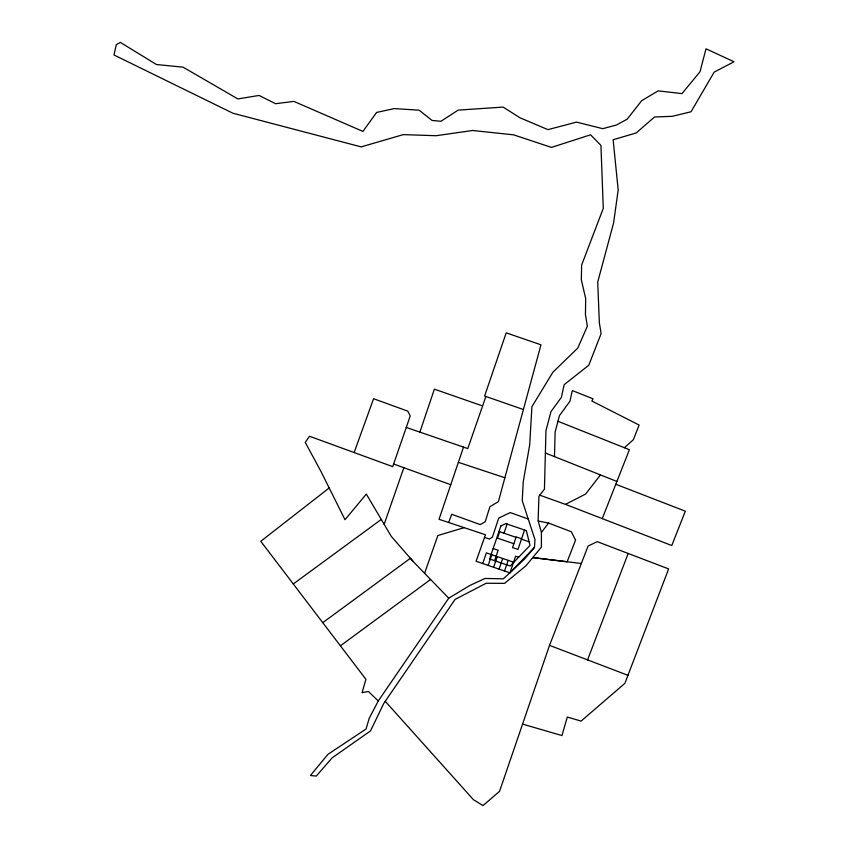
<?xml version="1.0" encoding="UTF-8"?>
<svg xmlns="http://www.w3.org/2000/svg" width="848" height="848" viewBox="0 0 848 848"><rect width="100%" height="100%" fill="white"/><g stroke="black" fill="none" stroke-linecap="round" stroke-linejoin="round"><path stroke-width="1.27" d="M541.427 532.48L541.395 547.108L525.983 565.764L504.613 583.35L486.18 583.244L455.111 599.388L383.709 703.533L370.502 730.923L332.119 757.879L316.272 776.079L310.41 775.496L327.985 754.296L366.05 729.015L369.219 718.277L378.261 700.967L448.74 598.19L469.739 585.533L485.035 578.453L503.362 578.824L524.541 559.033L534.484 547.405L534.971 539.593L522.251 500.712L523.237 481.791L529.693 444.903L531.908 406.69L552.917 372.177L577.817 348.051L587.367 326.162L585.449 314.746L585.682 298.591L581.336 279.766L581.633 265.064L603.288 208.364L600.935 145.4L590.59 134.79L551.486 147.414L513.591 134.832L472.548 130.497L436.201 135.712L403.203 134.631L361.163 146.884L232.903 113.219L113.992 54.982L116.314 44.594L120.342 42.4L156.477 64.533L183.083 67.172L237.864 98.93L259.096 95.432L275.536 103.7L293.864 101.389L362.933 131.419L376.618 112.424L394.32 108.586L419.145 110.198L432.045 120.437L440.949 121.296L458.121 110.123L503.14 107.092L519.919 117.745L547.946 129.638L576.534 122.112L602.758 128.673L616.443 125.016L627.234 119.133L641.703 100.658L658.154 90.884L681.993 93.598L699.982 71.815L706.013 48.802L734.008 61.756L714.164 72.122L691.035 111.766L672.263 116.324L654.55 116.992L636.212 132.956L613.136 139.729L618.192 190.037L613.56 223.098L597.713 282.055L599.356 322.823L601.126 333.603L588.745 365.276L564.185 384.653L561.387 397.341L550.956 411.651L545.964 430.646L544.437 489.158L538.925 496.25L538.109 520.746L541.427 532.48L548.561 523.057L571.329 531.749L575.559 540.123L567.153 561.768L532.735 557.581L581.315 563.496M554.486 456.627L555.133 432.035L559.436 415.637L569.983 401.168L572.315 390.568L593.038 398.814L591.862 401.019L639.127 425.071L633.361 439.709L624.404 447.723M385.246 701.285L473.407 799.653L482.978 805.6L499.557 791.322L549.525 645.36L588.099 546.027L597.268 541.66L668.637 568.923L624.881 683.361L581.103 721.076L567.301 717.058L561.97 735.566L522.569 724.097M419.866 432.109L434.377 389.158L482.607 405.959L467.778 448.592L406.277 427.434L410.209 415.944L407.803 411.163L373.586 398.708L354.135 452.546M463.517 447.129L439.031 519.294L485.48 534.77L476.088 561.27L509.977 572.866L534.484 547.405M482.724 563.538L486.36 552.885L513.612 562.213M488.172 565.404L491.819 554.751M499.684 531.738L497.5 538.13L513.846 543.727M494.585 560.698L498.147 550.257L493.144 548.539M503.977 533.212L507.104 524.064M493.621 567.27L497.267 556.617M499.069 569.135L502.716 558.482M504.528 571.001L508.164 560.348M509.977 572.866L515.595 556.224L518.626 557.263M524.541 530.032L517.98 549.43L512.531 547.564L516.167 536.922L521.626 538.787M448.74 598.19L413.23 561.556L391.235 536.318L366.325 494.066L345.019 519.718L320.915 471.34L305.238 442.38L309.541 436.254L392.73 466.644L406.277 427.434M482.607 405.959L485.883 396.472M384.155 524.308L403.86 467.704M424.594 573.28L437.844 535.523L464.163 527.668M448.698 522.506L451.708 514.28L480.201 524.583L485.162 521.827L489.974 506.638L498.38 501.666L540.971 344.807L506.192 332.861L484.611 396.027L523.396 409.531M587.569 659.892L628.167 553.458M602.25 518.616L629.407 449.716L557.952 421.286M600.469 474.912L585.586 494.077L565.457 504.369L539.773 495.168M329.151 487.992L260.771 541.278L365.901 679.28L362.085 692.689L368.371 691.459L378.261 700.967M293.291 583.965L381.282 519.432M322.77 622.665L410.39 558.291L413.23 561.556M340.408 645.816L430.604 579.481M538.183 521.001L548.561 523.057M458.355 462.319L504.878 477.753M484.537 537.42L489.466 539.052L492.423 537.081L498.751 518.033L510.273 512.595L528.251 519.029M498.963 531.495L516.029 537.335M521.414 539.18L529.099 541.808M393.705 464.026L450.754 484.727M549.525 645.36L627.965 675.326M615.796 484.261L685.322 511.185L671.786 545.529L565.457 504.369M545.381 453.002L616.899 481.452M500.871 525.93L489.572 558.98L510.178 566.04L530 545.444L526.364 530.657L505.779 523.608L500.871 525.93"/></g></svg>
